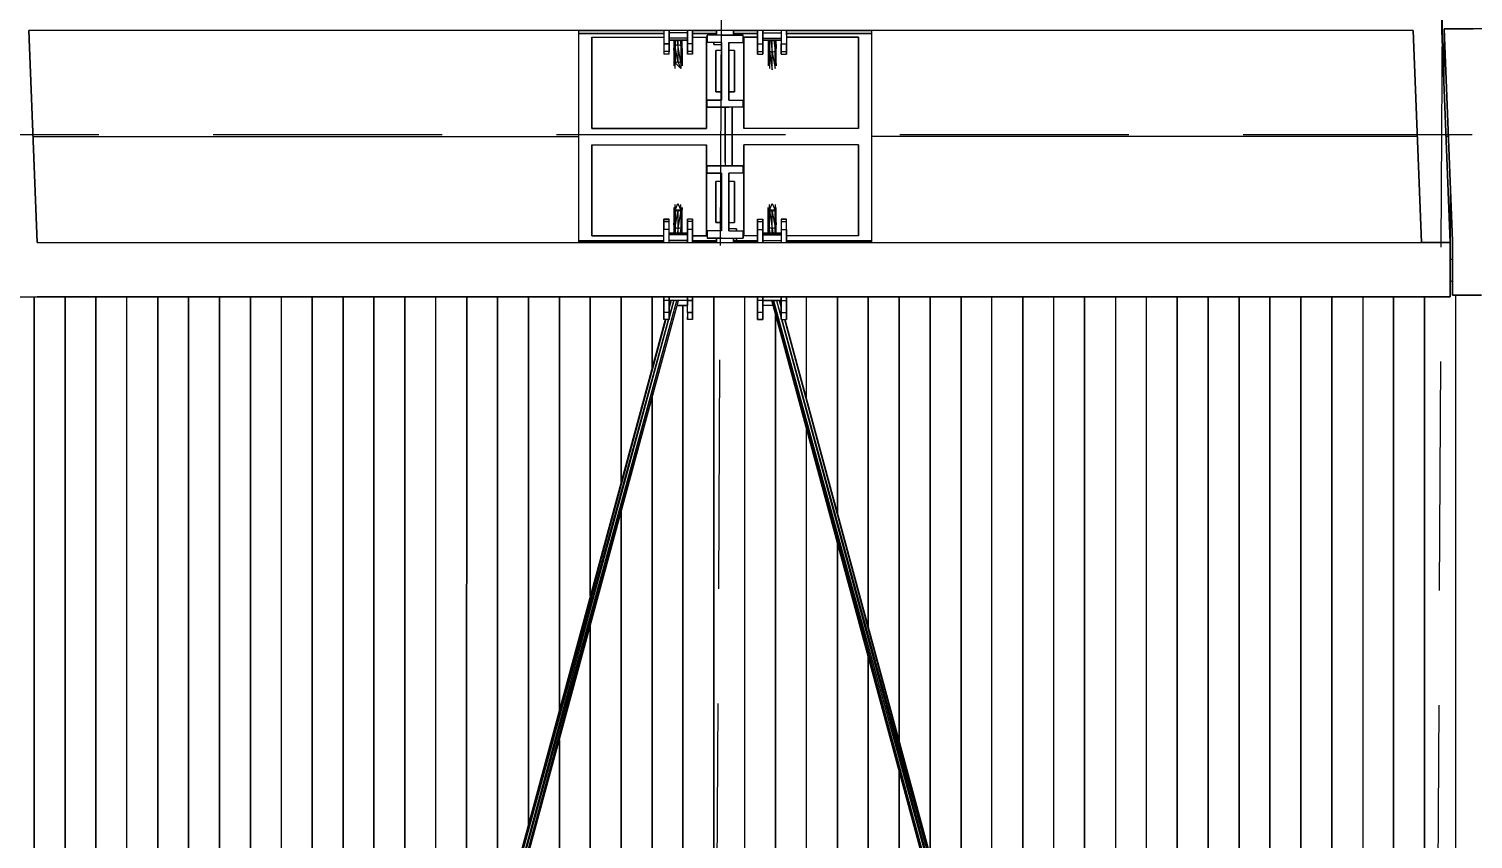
# Model space of a CAD drawing. Header units: millimetres. Extents: x -4997 to -4876, y -8737 to -8661.
# Drawn here: x -4954.076 to -4950.069, y -8702.976 to -8700.73 of the extents above; entities that cross this region are included whole.
import ezdxf

# ---------------------------------------------------------------- set-up
doc = ezdxf.new("R2010")
doc.units = ezdxf.units.MM
doc.header["$LTSCALE"] = 0.1
doc.linetypes.add('HIDDEN', pattern=[9.525, 6.35, -3.175])
for name, color, linetype in [('cobertura nova', 4, 'Continuous'), ('hachuras cobertura', 251, 'Continuous'), ('imagem', 7, 'Continuous'), ('layout cobertura', 251, 'Continuous')]:
    doc.layers.add(name, color=color, linetype=linetype)
picture_1 = doc.add_image_def('image1.jpg', size_in_pixel=(1920, 1080))

msp = doc.modelspace()

# ---------------------------------------------------------------- linework, layer by layer
at = {"layer": 'cobertura nova'}
for p, q in [((-4950.1558, -8700.5846), (-4950.1558, -8700.7346)), ((-4950.1558, -8700.5846), (-4950.1558, -8700.7346)), ((-4950.1558, -8700.7346), (-4950.1558, -8700.5846)), ((-4954.0528, -8701.3224), (-4954.0758, -8700.7346)), ((-4954.0758, -8700.7346), (-4954.0528, -8701.3224)), ((-4950.2358, -8700.7346), (-4954.0758, -8700.7346)), ((-4952.5514, -8700.7346), (-4952.3143, -8700.7346)), ((-4952.5514, -8700.7346), (-4952.5514, -8701.0285)), ((-4952.3143, -8700.7346), (-4952.3143, -8700.7714)), ((-4952.2998, -8700.7405), (-4952.2998, -8700.7346)), ((-4952.2998, -8700.7346), (-4952.2998, -8700.7714)), ((-4952.2998, -8700.7714), (-4952.2998, -8700.7346)), ((-4952.2487, -8700.7346), (-4952.2487, -8700.7714)), ((-4952.2487, -8700.7714), (-4952.2487, -8700.7346)), ((-4952.2343, -8700.7346), (-4952.2343, -8700.7462)), ((-4952.2343, -8700.7346), (-4952.2343, -8700.7714)), ((-4952.2343, -8700.7714), (-4952.2343, -8700.7346)), ((-4952.2343, -8700.7346), (-4952.1678, -8700.7346)), ((-4952.1678, -8700.7472), (-4952.1678, -8700.7346)), ((-4952.1678, -8700.7472), (-4952.1678, -8700.7346)), ((-4952.1678, -8700.7346), (-4952.1678, -8700.7472)), ((-4952.1208, -8700.7346), (-4952.0543, -8700.7346)), ((-4952.1208, -8700.7346), (-4952.1208, -8700.7472)), ((-4952.1208, -8700.7472), (-4952.1208, -8700.7346)), ((-4952.0543, -8700.7714), (-4952.0543, -8700.7346)), ((-4952.0543, -8700.7346), (-4952.0543, -8700.7714)), ((-4952.0398, -8700.7346), (-4952.0398, -8700.7714)), ((-4952.0398, -8700.7714), (-4952.0398, -8700.7346)), ((-4952.0398, -8700.7405), (-4952.0398, -8700.7346)), ((-4951.9887, -8700.7346), (-4951.9887, -8700.7714)), ((-4951.9743, -8700.7462), (-4951.9743, -8700.7346)), ((-4951.9743, -8700.7346), (-4951.9743, -8700.7714)), ((-4951.9743, -8700.7346), (-4951.9743, -8700.7462)), ((-4951.9743, -8700.7346), (-4951.7371, -8700.7346)), ((-4951.7371, -8701.0285), (-4951.7371, -8700.7346)), ((-4950.2358, -8700.7346), (-4950.2128, -8701.3225)), ((-4950.2128, -8701.3225), (-4950.2358, -8700.7346)), ((-4950.1328, -8701.3225), (-4950.1558, -8700.7346)), ((-4950.1558, -8700.7346), (-4950.1328, -8701.3225)), ((-4950.0692, -8700.7299), (-4950.1492, -8700.7299)), ((-4950.1492, -8700.7299), (-4950.1262, -8701.3178)), ((-4950.1262, -8701.3178), (-4950.1492, -8700.7299)), ((-4950.1492, -8700.7299), (-4950.0692, -8700.7299)), ((-4950.0692, -8700.7299), (-4950.1492, -8700.7299)), ((-4950.0692, -8700.7299), (-4950.1492, -8700.7299)), ((-4950.1492, -8700.7299), (-4950.0692, -8700.7299)), ((-4950.1492, -8700.7299), (-4950.1492, -8700.7299)), ((-4950.1492, -8700.9035), (-4950.1492, -8700.73)), ((-4946.2292, -8700.73), (-4950.0692, -8700.7299)), ((-4952.5514, -8700.7427), (-4952.3143, -8700.7427)), ((-4952.3143, -8700.7427), (-4952.5514, -8700.7427)), ((-4952.5142, -8701.0057), (-4952.5142, -8700.7532)), ((-4952.5142, -8700.7532), (-4952.3143, -8700.7533)), ((-4952.5142, -8701.0057), (-4952.5142, -8700.7532)), ((-4952.5142, -8700.7532), (-4952.5142, -8701.0057)), ((-4952.3143, -8700.7714), (-4952.3143, -8700.7928)), ((-4952.2998, -8700.7714), (-4952.3143, -8700.7714)), ((-4952.3143, -8700.7714), (-4952.2998, -8700.7714)), ((-4952.2487, -8700.7405), (-4952.2998, -8700.7405)), ((-4952.2998, -8700.756), (-4952.2998, -8700.7405)), ((-4952.2487, -8700.756), (-4952.2998, -8700.756)), ((-4952.2998, -8700.7609), (-4952.2998, -8700.756)), ((-4952.2487, -8700.7609), (-4952.2998, -8700.7609)), ((-4952.2998, -8700.7609), (-4952.2487, -8700.7609)), ((-4952.2998, -8700.7714), (-4952.2998, -8700.7928)), ((-4952.2998, -8700.7928), (-4952.2998, -8700.7714)), ((-4952.2863, -8700.7609), (-4952.2863, -8700.7839)), ((-4952.283, -8700.7765), (-4952.2863, -8700.7839)), ((-4952.283, -8700.7609), (-4952.283, -8700.7765)), ((-4952.275, -8700.7734), (-4952.283, -8700.7765)), ((-4952.283, -8700.7765), (-4952.283, -8700.8243)), ((-4952.275, -8700.8211), (-4952.283, -8700.7765)), ((-4952.275, -8700.7734), (-4952.2764, -8700.7609)), ((-4952.275, -8700.7609), (-4952.275, -8700.7734)), ((-4952.2671, -8700.7765), (-4952.275, -8700.7734)), ((-4952.2671, -8700.8243), (-4952.275, -8700.7734)), ((-4952.275, -8700.7734), (-4952.275, -8700.8211)), ((-4952.2687, -8700.7609), (-4952.2671, -8700.7765)), ((-4952.2671, -8700.7609), (-4952.2671, -8700.7765)), ((-4952.2671, -8700.7765), (-4952.2671, -8700.8243)), ((-4952.2671, -8700.7765), (-4952.2638, -8700.8321)), ((-4952.2638, -8700.7839), (-4952.2671, -8700.7765)), ((-4952.2638, -8700.7839), (-4952.2638, -8700.7609)), ((-4952.2487, -8700.7405), (-4952.2487, -8700.756)), ((-4952.2487, -8700.756), (-4952.2487, -8700.7609)), ((-4952.2487, -8700.7714), (-4952.2487, -8700.7928)), ((-4952.2343, -8700.7714), (-4952.2487, -8700.7714)), ((-4952.2487, -8700.7928), (-4952.2487, -8700.7714)), ((-4952.2343, -8700.7427), (-4952.1678, -8700.7427)), ((-4952.1678, -8700.7427), (-4952.2343, -8700.7427)), ((-4952.2343, -8700.7533), (-4952.1962, -8700.7533)), ((-4952.2343, -8700.7714), (-4952.2343, -8700.7928)), ((-4952.2343, -8700.7928), (-4952.2343, -8700.7714)), ((-4952.1962, -8700.7533), (-4952.1962, -8701.0057)), ((-4952.1962, -8700.7533), (-4952.1962, -8701.0057)), ((-4952.1962, -8701.0057), (-4952.1962, -8700.7533)), ((-4952.1962, -8700.7667), (-4952.1943, -8700.7667)), ((-4952.1943, -8700.7472), (-4952.1943, -8700.7672)), ((-4952.1543, -8700.7472), (-4952.1943, -8700.7472)), ((-4952.1943, -8700.7672), (-4952.1943, -8700.7472)), ((-4952.1543, -8700.7672), (-4952.1943, -8700.7672)), ((-4952.1755, -8700.7472), (-4952.1755, -8700.7427)), ((-4952.1755, -8700.7427), (-4952.1755, -8700.7472)), ((-4952.1755, -8700.7729), (-4952.1755, -8700.7672)), ((-4952.1755, -8700.7672), (-4952.1755, -8700.7729)), ((-4952.1755, -8700.7729), (-4952.1543, -8700.7729)), ((-4952.1755, -8700.7729), (-4952.1543, -8700.7729)), ((-4952.1343, -8700.7472), (-4952.1543, -8700.7472)), ((-4952.1543, -8700.7472), (-4952.1343, -8700.7472)), ((-4952.1543, -8700.9272), (-4952.1543, -8700.7672)), ((-4952.1543, -8700.7672), (-4952.1543, -8700.9272)), ((-4952.1208, -8700.7472), (-4952.1443, -8700.7472)), ((-4952.136, -8700.7472), (-4952.136, -8700.7472)), ((-4952.136, -8700.7472), (-4952.136, -8700.7472)), ((-4952.0943, -8700.7472), (-4952.1343, -8700.7472)), ((-4952.0943, -8700.7472), (-4952.1343, -8700.7472)), ((-4952.1343, -8700.7472), (-4952.0943, -8700.7472)), ((-4952.1343, -8700.7672), (-4952.0943, -8700.7672)), ((-4952.1343, -8700.7672), (-4952.1343, -8700.9272)), ((-4952.1343, -8700.9272), (-4952.1343, -8700.7672)), ((-4952.1208, -8700.7427), (-4952.0543, -8700.7427)), ((-4952.0543, -8700.7427), (-4952.1208, -8700.7427)), ((-4952.1208, -8700.7472), (-4952.0943, -8700.7472)), ((-4952.0943, -8700.7672), (-4952.0943, -8700.7472)), ((-4952.0943, -8700.7672), (-4952.0943, -8700.7472)), ((-4952.0943, -8700.7667), (-4952.0924, -8700.7667)), ((-4952.0924, -8700.7533), (-4952.0543, -8700.7533)), ((-4952.0543, -8700.7533), (-4952.0924, -8700.7533)), ((-4952.0924, -8701.0057), (-4952.0924, -8700.7533)), ((-4952.0924, -8701.0057), (-4952.0924, -8700.7533)), ((-4952.0924, -8700.7533), (-4952.0924, -8701.0057)), ((-4952.0543, -8700.7714), (-4952.0398, -8700.7714)), ((-4952.0543, -8700.7928), (-4952.0543, -8700.7714)), ((-4952.0543, -8700.7714), (-4952.0543, -8700.7928)), ((-4952.0398, -8700.7405), (-4951.9887, -8700.7405)), ((-4952.0398, -8700.756), (-4952.0398, -8700.7405)), ((-4952.0398, -8700.756), (-4951.9887, -8700.756)), ((-4952.0398, -8700.7609), (-4952.0398, -8700.7795)), ((-4951.9887, -8700.7609), (-4952.0398, -8700.7609)), ((-4952.0398, -8700.7609), (-4951.9887, -8700.7609)), ((-4952.0398, -8700.7714), (-4952.0398, -8700.7928)), ((-4952.0398, -8700.7928), (-4952.0398, -8700.7714)), ((-4952.0248, -8700.7609), (-4952.0248, -8700.7839)), ((-4952.0215, -8700.7609), (-4952.0215, -8700.7914)), ((-4952.017, -8700.7609), (-4952.0135, -8700.7945)), ((-4952.0135, -8700.7945), (-4952.0135, -8700.7609)), ((-4952.009, -8700.7609), (-4952.0056, -8700.7914)), ((-4952.0056, -8700.7914), (-4952.0056, -8700.7609)), ((-4952.0034, -8700.7609), (-4952.0023, -8700.7839)), ((-4952.0023, -8700.7839), (-4952.0023, -8700.7609)), ((-4951.9887, -8700.7714), (-4951.9743, -8700.7714)), ((-4951.9887, -8700.7928), (-4951.9887, -8700.7714)), ((-4951.9887, -8700.7714), (-4951.9887, -8700.7928)), ((-4951.9743, -8700.7427), (-4951.7371, -8700.7427)), ((-4951.7371, -8700.7427), (-4951.9743, -8700.7427)), ((-4951.9743, -8700.7462), (-4951.9743, -8700.7795)), ((-4951.9743, -8700.7533), (-4951.7744, -8700.7533)), ((-4951.7744, -8700.7533), (-4951.9743, -8700.7533)), ((-4951.9743, -8700.7714), (-4951.9743, -8700.7928)), ((-4951.9743, -8700.7928), (-4951.9743, -8700.7714)), ((-4951.7744, -8700.7533), (-4951.7744, -8701.0057)), ((-4951.7744, -8701.0057), (-4951.7744, -8700.7533)), ((-4951.7744, -8700.7533), (-4951.7744, -8701.0057)), ((-4952.3143, -8700.7928), (-4952.3143, -8700.7996)), ((-4952.2998, -8700.7928), (-4952.3143, -8700.7928)), ((-4952.2998, -8700.7996), (-4952.3143, -8700.7996)), ((-4952.2998, -8700.7996), (-4952.2998, -8700.7928)), ((-4952.2863, -8700.7839), (-4952.2862, -8700.8321)), ((-4952.283, -8700.8243), (-4952.2863, -8700.7839)), ((-4952.2638, -8700.7839), (-4952.2638, -8700.8321)), ((-4952.2487, -8700.7928), (-4952.2487, -8700.7996)), ((-4952.2343, -8700.7928), (-4952.2487, -8700.7928)), ((-4952.2487, -8700.7996), (-4952.2487, -8700.7928)), ((-4952.2343, -8700.7996), (-4952.2487, -8700.7996)), ((-4952.2343, -8700.7928), (-4952.2343, -8700.7996)), ((-4952.2343, -8700.7996), (-4952.2343, -8700.7928)), ((-4952.1543, -8700.7902), (-4952.1701, -8700.7902)), ((-4952.1701, -8700.9041), (-4952.1701, -8700.7902)), ((-4952.1701, -8700.7902), (-4952.1701, -8700.9041)), ((-4952.1701, -8700.9041), (-4952.1701, -8700.7902)), ((-4952.1701, -8700.7902), (-4952.1701, -8700.9041)), ((-4952.1184, -8700.7902), (-4952.1343, -8700.7902)), ((-4952.1184, -8700.7902), (-4952.1184, -8700.9042)), ((-4952.1184, -8700.9042), (-4952.1184, -8700.7902)), ((-4952.1184, -8700.7902), (-4952.1184, -8700.9042)), ((-4952.0543, -8700.7928), (-4952.0398, -8700.7928)), ((-4952.0543, -8700.7996), (-4952.0543, -8700.7928)), ((-4952.0543, -8700.7928), (-4952.0543, -8700.7996)), ((-4952.0543, -8700.7996), (-4952.0398, -8700.7996)), ((-4952.0398, -8700.7795), (-4952.0398, -8700.7996)), ((-4952.0398, -8700.7928), (-4952.0398, -8700.7996)), ((-4952.0398, -8700.7996), (-4952.0398, -8700.7928)), ((-4952.0248, -8700.7839), (-4952.0215, -8700.7914)), ((-4952.0248, -8700.7839), (-4952.0215, -8700.8399)), ((-4952.0248, -8700.7839), (-4952.0248, -8700.8321)), ((-4952.0215, -8700.7914), (-4952.0135, -8700.7945)), ((-4952.0215, -8700.7914), (-4952.0135, -8700.8431)), ((-4952.0215, -8700.7914), (-4952.0215, -8700.8399)), ((-4952.0135, -8700.7945), (-4952.0056, -8700.7914)), ((-4952.0135, -8700.7945), (-4952.0056, -8700.8399)), ((-4952.0135, -8700.8431), (-4952.0135, -8700.7945)), ((-4952.0056, -8700.7914), (-4952.0023, -8700.7839)), ((-4952.0056, -8700.7914), (-4952.0023, -8700.8321)), ((-4952.0056, -8700.8399), (-4952.0056, -8700.7914)), ((-4952.0023, -8700.8321), (-4952.0023, -8700.7839)), ((-4951.9887, -8700.7928), (-4951.9743, -8700.7928)), ((-4951.9887, -8700.7996), (-4951.9887, -8700.7928)), ((-4951.9887, -8700.7928), (-4951.9887, -8700.7996)), ((-4951.9887, -8700.7996), (-4951.9743, -8700.7996)), ((-4951.9743, -8700.7795), (-4951.9743, -8700.7996)), ((-4951.9743, -8700.7928), (-4951.9743, -8700.7996)), ((-4951.9743, -8700.7996), (-4951.9743, -8700.7928)), ((-4952.283, -8700.8243), (-4952.2862, -8700.8321)), ((-4952.275, -8700.8211), (-4952.283, -8700.8243)), ((-4952.283, -8700.8243), (-4952.2671, -8700.8399)), ((-4952.283, -8700.8399), (-4952.283, -8700.8243)), ((-4952.2671, -8700.8243), (-4952.275, -8700.8211)), ((-4952.275, -8700.8211), (-4952.2671, -8700.8399)), ((-4952.2638, -8700.8321), (-4952.2671, -8700.8243)), ((-4952.2671, -8700.8243), (-4952.2671, -8700.8399)), ((-4952.1943, -8700.9277), (-4952.1962, -8700.9277)), ((-4952.1962, -8700.9277), (-4952.1943, -8700.9277)), ((-4952.1543, -8700.9272), (-4952.1943, -8700.9272)), ((-4952.1943, -8700.9472), (-4952.1943, -8700.9272)), ((-4952.1943, -8700.9272), (-4952.1543, -8700.9272)), ((-4952.1701, -8700.9041), (-4952.1543, -8700.9041)), ((-4952.1701, -8700.9041), (-4952.1701, -8700.9041)), ((-4952.1543, -8700.9041), (-4952.1701, -8700.9041)), ((-4952.1701, -8700.9041), (-4952.1543, -8700.9041)), ((-4952.1343, -8700.9042), (-4952.1184, -8700.9042)), ((-4952.1184, -8700.9042), (-4952.1343, -8700.9042)), ((-4952.1184, -8700.9042), (-4952.1343, -8700.9042)), ((-4952.1343, -8700.9272), (-4952.0943, -8700.9272)), ((-4952.0943, -8700.9472), (-4952.0943, -8700.9272)), ((-4952.0943, -8700.9272), (-4952.0943, -8700.9472)), ((-4952.0924, -8700.9277), (-4952.0943, -8700.9277)), ((-4952.0943, -8700.9277), (-4952.0924, -8700.9277)), ((-4952.1943, -8700.9472), (-4952.1543, -8700.9472)), ((-4952.1543, -8700.9472), (-4952.1943, -8700.9472)), ((-4952.1543, -8700.9472), (-4952.1943, -8700.9472)), ((-4952.1943, -8700.9472), (-4952.1543, -8700.9472)), ((-4952.1343, -8700.9472), (-4952.1543, -8700.9472)), ((-4952.1443, -8700.9472), (-4952.1543, -8700.9472)), ((-4952.1543, -8700.9472), (-4952.1343, -8700.9472)), ((-4952.1443, -8700.9472), (-4952.1443, -8700.9572)), ((-4952.1443, -8700.9472), (-4952.1443, -8700.9572)), ((-4952.1443, -8700.9572), (-4952.1443, -8700.9472)), ((-4952.1443, -8700.9472), (-4952.1443, -8701.0999)), ((-4952.1443, -8700.9572), (-4952.1443, -8700.9472)), ((-4952.1443, -8700.9472), (-4952.1443, -8701.0999)), ((-4952.1443, -8700.9572), (-4952.1443, -8700.9472)), ((-4952.1443, -8700.9472), (-4952.1443, -8701.0999)), ((-4952.1443, -8700.9572), (-4952.1443, -8700.9472)), ((-4952.1443, -8700.9472), (-4952.1443, -8701.0999)), ((-4952.1443, -8700.9572), (-4952.1443, -8700.9472)), ((-4952.1443, -8700.9472), (-4952.1443, -8701.0999)), ((-4952.1443, -8700.9572), (-4952.1443, -8700.9472)), ((-4952.1443, -8700.9472), (-4952.1443, -8701.0999)), ((-4952.1443, -8700.9572), (-4952.1443, -8700.9472)), ((-4952.1443, -8700.9472), (-4952.1443, -8701.0999)), ((-4952.1443, -8700.9572), (-4952.1443, -8700.9472)), ((-4952.1443, -8700.9472), (-4952.1443, -8701.0999)), ((-4952.1443, -8700.9572), (-4952.1443, -8700.9472)), ((-4952.1443, -8700.9472), (-4952.1443, -8701.0999)), ((-4952.1443, -8700.9572), (-4952.1443, -8700.9472)), ((-4952.1443, -8700.9472), (-4952.1443, -8700.9572)), ((-4952.1443, -8700.9572), (-4952.1443, -8700.9472)), ((-4952.1443, -8700.9472), (-4952.1443, -8700.9572)), ((-4952.1443, -8701.0999), (-4952.1443, -8700.9572)), ((-4952.0943, -8700.9472), (-4952.1343, -8700.9472)), ((-4952.1243, -8700.9472), (-4952.1243, -8700.9572)), ((-4952.1243, -8700.9572), (-4952.1243, -8700.9472)), ((-4952.1243, -8700.9572), (-4952.1243, -8701.0999)), ((-4952.1243, -8701.0999), (-4952.1243, -8700.9572)), ((-4952.1962, -8701.0057), (-4952.5142, -8701.0057)), ((-4952.5142, -8701.0057), (-4952.1962, -8701.0057)), ((-4951.7744, -8701.0057), (-4952.0924, -8701.0057)), ((-4951.7744, -8701.0057), (-4952.0924, -8701.0057)), ((-4954.0643, -8701.0285), (-4952.5514, -8701.0285)), ((-4952.5514, -8701.0285), (-4952.5514, -8701.3224)), ((-4952.5142, -8701.3038), (-4952.5142, -8701.0513)), ((-4952.5142, -8701.0513), (-4952.5142, -8701.3038)), ((-4952.5142, -8701.3038), (-4952.5142, -8701.0513)), ((-4952.5142, -8701.0513), (-4952.1962, -8701.0513)), ((-4952.1962, -8701.0513), (-4952.1962, -8701.3038)), ((-4952.1962, -8701.0513), (-4952.1962, -8701.3038)), ((-4952.1962, -8701.3038), (-4952.1962, -8701.0513)), ((-4952.1962, -8701.3038), (-4952.1962, -8701.0513)), ((-4951.7744, -8701.0513), (-4952.0924, -8701.0513)), ((-4952.0924, -8701.3038), (-4952.0924, -8701.0513)), ((-4952.0924, -8701.3038), (-4952.0924, -8701.0513)), ((-4952.0924, -8701.0513), (-4952.0924, -8701.3038)), ((-4951.7744, -8701.0513), (-4951.7744, -8701.3038)), ((-4951.7744, -8701.0513), (-4951.7744, -8701.3038)), ((-4951.7744, -8701.3038), (-4951.7744, -8701.0513)), ((-4951.7744, -8701.3038), (-4951.7744, -8701.0513)), ((-4950.2243, -8701.0285), (-4951.7371, -8701.0285)), ((-4951.7371, -8701.3224), (-4951.7371, -8701.0285)), ((-4950.1377, -8701.0239), (-4950.1445, -8701.0239)), ((-4950.1375, -8701.0285), (-4950.1443, -8701.0285)), ((-4952.1943, -8701.1294), (-4952.1962, -8701.1294)), ((-4952.1543, -8701.1099), (-4952.1943, -8701.1099)), ((-4952.1943, -8701.1299), (-4952.1943, -8701.1099)), ((-4952.1943, -8701.1099), (-4952.1543, -8701.1099)), ((-4952.1943, -8701.1299), (-4952.1543, -8701.1299)), ((-4952.1543, -8701.1299), (-4952.1943, -8701.1299)), ((-4952.1443, -8701.1099), (-4952.1543, -8701.1099)), ((-4952.1543, -8701.1099), (-4952.1343, -8701.1099)), ((-4952.1343, -8701.1099), (-4952.1543, -8701.1099)), ((-4952.1543, -8701.2899), (-4952.1543, -8701.1299)), ((-4952.1543, -8701.1299), (-4952.1543, -8701.2899)), ((-4952.1443, -8701.0999), (-4952.1443, -8701.1099)), ((-4952.1343, -8701.1099), (-4952.0943, -8701.1099)), ((-4952.0943, -8701.1099), (-4952.1343, -8701.1099)), ((-4952.0943, -8701.1299), (-4952.1343, -8701.1299)), ((-4952.1343, -8701.1299), (-4952.1343, -8701.2899)), ((-4952.1343, -8701.2899), (-4952.1343, -8701.1299)), ((-4952.1243, -8701.0999), (-4952.1243, -8701.1099)), ((-4952.1243, -8701.0999), (-4952.1243, -8701.1099)), ((-4952.1243, -8701.1099), (-4952.1243, -8701.0999)), ((-4952.1243, -8701.0999), (-4952.1243, -8701.1099)), ((-4952.1243, -8701.1099), (-4952.1243, -8701.0999)), ((-4952.1243, -8701.0999), (-4952.1243, -8701.1099)), ((-4952.1243, -8701.1099), (-4952.1243, -8701.0999)), ((-4952.1243, -8701.0999), (-4952.1243, -8701.1099)), ((-4952.1243, -8701.1099), (-4952.1243, -8701.0999)), ((-4952.1243, -8701.0999), (-4952.1243, -8701.1099)), ((-4952.1243, -8701.1099), (-4952.1243, -8701.0999)), ((-4952.1243, -8701.0999), (-4952.1243, -8701.1099)), ((-4952.1243, -8701.1099), (-4952.1243, -8701.0999)), ((-4952.1243, -8701.0999), (-4952.1243, -8701.1099)), ((-4952.1243, -8701.1099), (-4952.1243, -8701.0999)), ((-4952.1243, -8701.0999), (-4952.1243, -8701.1099)), ((-4952.1243, -8701.1099), (-4952.1243, -8701.0999)), ((-4952.1243, -8701.0999), (-4952.1243, -8701.1099)), ((-4952.1243, -8701.1099), (-4952.1243, -8701.0999)), ((-4952.1243, -8701.0999), (-4952.1243, -8701.1099)), ((-4952.1243, -8701.1099), (-4952.1243, -8701.0999)), ((-4952.1243, -8701.0999), (-4952.1243, -8701.1099)), ((-4952.1243, -8701.1099), (-4952.1243, -8701.0999)), ((-4952.1243, -8701.0999), (-4952.1243, -8701.1099)), ((-4952.1243, -8701.1099), (-4952.1243, -8701.0999)), ((-4952.0943, -8701.1299), (-4952.0943, -8701.1099)), ((-4952.0943, -8701.1099), (-4952.0943, -8701.1299)), ((-4952.0924, -8701.1294), (-4952.0943, -8701.1294)), ((-4952.1543, -8701.1529), (-4952.1701, -8701.1529)), ((-4952.1701, -8701.2668), (-4952.1701, -8701.1529)), ((-4952.1701, -8701.2668), (-4952.1701, -8701.1529)), ((-4952.1701, -8701.1529), (-4952.1701, -8701.2668)), ((-4952.1184, -8701.1529), (-4952.1343, -8701.1529)), ((-4952.1184, -8701.1529), (-4952.1184, -8701.2668)), ((-4952.1184, -8701.1529), (-4952.1184, -8701.2668)), ((-4952.1184, -8701.2668), (-4952.1184, -8701.1529)), ((-4950.1328, -8701.149), (-4950.1328, -8701.3739)), ((-4952.283, -8701.2327), (-4952.275, -8701.2139)), ((-4952.283, -8701.2327), (-4952.283, -8701.2172)), ((-4952.275, -8701.2139), (-4952.2671, -8701.2327)), ((-4952.2671, -8701.2327), (-4952.2671, -8701.2172)), ((-4952.0215, -8701.2327), (-4952.0135, -8701.2139)), ((-4952.0215, -8701.2327), (-4952.0215, -8701.2172)), ((-4952.0135, -8701.2139), (-4952.0056, -8701.2327)), ((-4952.0056, -8701.2172), (-4952.0056, -8701.2327)), ((-4952.2998, -8701.2574), (-4952.3143, -8701.2574)), ((-4952.3143, -8701.2775), (-4952.3143, -8701.2574)), ((-4952.3143, -8701.2574), (-4952.3143, -8701.2642)), ((-4952.3143, -8701.2642), (-4952.3143, -8701.2574)), ((-4952.3143, -8701.2574), (-4952.2998, -8701.2574)), ((-4952.2998, -8701.2642), (-4952.2998, -8701.2574)), ((-4952.2998, -8701.2574), (-4952.2998, -8701.2574)), ((-4952.2863, -8701.2249), (-4952.2863, -8701.2731)), ((-4952.2863, -8701.2249), (-4952.283, -8701.2327)), ((-4952.2863, -8701.2731), (-4952.283, -8701.2327)), ((-4952.283, -8701.2327), (-4952.283, -8701.2805)), ((-4952.283, -8701.2327), (-4952.275, -8701.2359)), ((-4952.2671, -8701.2327), (-4952.283, -8701.2327)), ((-4952.283, -8701.2805), (-4952.275, -8701.2359)), ((-4952.275, -8701.2359), (-4952.2671, -8701.2327)), ((-4952.2671, -8701.2327), (-4952.275, -8701.2836)), ((-4952.275, -8701.2359), (-4952.275, -8701.2836)), ((-4952.2671, -8701.2327), (-4952.2638, -8701.2249)), ((-4952.2638, -8701.2249), (-4952.2671, -8701.2805)), ((-4952.2671, -8701.2327), (-4952.2671, -8701.2805)), ((-4952.2638, -8701.2731), (-4952.2638, -8701.2249)), ((-4952.2343, -8701.2574), (-4952.2487, -8701.2574)), ((-4952.2487, -8701.2642), (-4952.2487, -8701.2574)), ((-4952.2487, -8701.2775), (-4952.2487, -8701.2574)), ((-4952.2487, -8701.2574), (-4952.2487, -8701.2642)), ((-4952.2343, -8701.2775), (-4952.2343, -8701.2574)), ((-4952.2343, -8701.2574), (-4952.2343, -8701.2642)), ((-4952.2343, -8701.2642), (-4952.2343, -8701.2574)), ((-4952.0543, -8701.2574), (-4952.0398, -8701.2574)), ((-4952.0543, -8701.2642), (-4952.0543, -8701.2574)), ((-4952.0543, -8701.2775), (-4952.0543, -8701.2574)), ((-4952.0543, -8701.2574), (-4952.0543, -8701.2642)), ((-4952.0398, -8701.2642), (-4952.0398, -8701.2574)), ((-4952.0398, -8701.2574), (-4952.0398, -8701.2642)), ((-4952.0248, -8701.2249), (-4952.0215, -8701.2327)), ((-4952.0215, -8701.2805), (-4952.0248, -8701.2249)), ((-4952.0248, -8701.2731), (-4952.0248, -8701.2249)), ((-4952.0215, -8701.2805), (-4952.0215, -8701.2327)), ((-4952.0215, -8701.2327), (-4952.0135, -8701.2836)), ((-4952.0215, -8701.2327), (-4952.0135, -8701.2359)), ((-4952.0056, -8701.2327), (-4952.0215, -8701.2327)), ((-4952.0135, -8701.2359), (-4952.0056, -8701.2327)), ((-4952.0135, -8701.2836), (-4952.0135, -8701.2359)), ((-4952.0135, -8701.2359), (-4952.0056, -8701.2805)), ((-4952.0056, -8701.2327), (-4952.0023, -8701.2249)), ((-4952.0056, -8701.2805), (-4952.0056, -8701.2327)), ((-4952.0056, -8701.2327), (-4952.0023, -8701.2731)), ((-4952.0023, -8701.2731), (-4952.0023, -8701.2249)), ((-4951.9743, -8701.2574), (-4951.9887, -8701.2574)), ((-4951.9887, -8701.2574), (-4951.9887, -8701.2574)), ((-4951.9887, -8701.2574), (-4951.9887, -8701.2642)), ((-4951.9887, -8701.2574), (-4951.9743, -8701.2574)), ((-4951.9743, -8701.2642), (-4951.9743, -8701.2574)), ((-4952.3143, -8701.2857), (-4952.3143, -8701.2642)), ((-4952.3143, -8701.2642), (-4952.2998, -8701.2642)), ((-4952.3143, -8701.2642), (-4952.3143, -8701.2857)), ((-4952.2998, -8701.2642), (-4952.3143, -8701.2642)), ((-4952.3143, -8701.3108), (-4952.3143, -8701.2775)), ((-4952.2998, -8701.2857), (-4952.3143, -8701.2857)), ((-4952.3143, -8701.3224), (-4952.3143, -8701.2857)), ((-4952.2998, -8701.2857), (-4952.2998, -8701.2642)), ((-4952.2998, -8701.3224), (-4952.2998, -8701.2857)), ((-4952.2998, -8701.2962), (-4952.2487, -8701.2962)), ((-4952.2487, -8701.2962), (-4952.2998, -8701.2962)), ((-4952.2863, -8701.2731), (-4952.2863, -8701.2962)), ((-4952.2863, -8701.2731), (-4952.283, -8701.2805)), ((-4952.2837, -8701.2962), (-4952.283, -8701.2805)), ((-4952.283, -8701.2805), (-4952.283, -8701.2962)), ((-4952.283, -8701.2805), (-4952.275, -8701.2836)), ((-4952.275, -8701.2836), (-4952.2764, -8701.2962)), ((-4952.275, -8701.2836), (-4952.2671, -8701.2805)), ((-4952.275, -8701.2836), (-4952.275, -8701.2962)), ((-4952.2671, -8701.2805), (-4952.2687, -8701.2962)), ((-4952.2671, -8701.2805), (-4952.2638, -8701.2731)), ((-4952.2671, -8701.2805), (-4952.2671, -8701.2962)), ((-4952.2647, -8701.2962), (-4952.2638, -8701.2731)), ((-4952.2638, -8701.2962), (-4952.2638, -8701.2731)), ((-4952.2343, -8701.2642), (-4952.2487, -8701.2642)), ((-4952.2487, -8701.2857), (-4952.2487, -8701.2642)), ((-4952.2487, -8701.2642), (-4952.2487, -8701.2857)), ((-4952.2487, -8701.2962), (-4952.2487, -8701.2775)), ((-4952.2343, -8701.2857), (-4952.2487, -8701.2857)), ((-4952.2487, -8701.3224), (-4952.2487, -8701.2857)), ((-4952.2487, -8701.2857), (-4952.2487, -8701.3224)), ((-4952.2487, -8701.2962), (-4952.2487, -8701.3011)), ((-4952.2343, -8701.2642), (-4952.2343, -8701.2857)), ((-4952.2343, -8701.2857), (-4952.2343, -8701.2642)), ((-4952.2343, -8701.2857), (-4952.2343, -8701.3224)), ((-4952.2343, -8701.3224), (-4952.2343, -8701.2857)), ((-4952.1943, -8701.2904), (-4952.1962, -8701.2904)), ((-4952.1943, -8701.2904), (-4952.1962, -8701.2904)), ((-4952.1543, -8701.2899), (-4952.1943, -8701.2899)), ((-4952.1943, -8701.2899), (-4952.1943, -8701.3099)), ((-4952.1943, -8701.2899), (-4952.1943, -8701.3099)), ((-4952.1543, -8701.2899), (-4952.1943, -8701.2899)), ((-4952.1543, -8701.2668), (-4952.1701, -8701.2668)), ((-4952.1701, -8701.2668), (-4952.1543, -8701.2668)), ((-4952.1543, -8701.2668), (-4952.1701, -8701.2668)), ((-4952.1343, -8701.2668), (-4952.1184, -8701.2668)), ((-4952.113, -8701.2841), (-4952.1343, -8701.2841)), ((-4952.113, -8701.2841), (-4952.1343, -8701.2841)), ((-4952.1343, -8701.2899), (-4952.0943, -8701.2899)), ((-4952.113, -8701.2841), (-4952.113, -8701.2899)), ((-4952.113, -8701.2899), (-4952.113, -8701.2841)), ((-4952.0943, -8701.3099), (-4952.0943, -8701.2899)), ((-4952.0943, -8701.2899), (-4952.0943, -8701.3099)), ((-4952.0924, -8701.2904), (-4952.0943, -8701.2904)), ((-4952.0924, -8701.2904), (-4952.0943, -8701.2904)), ((-4952.0543, -8701.2642), (-4952.0398, -8701.2642)), ((-4952.0543, -8701.2857), (-4952.0543, -8701.2642)), ((-4952.0543, -8701.2642), (-4952.0543, -8701.2857)), ((-4952.0543, -8701.3108), (-4952.0543, -8701.2775)), ((-4952.0543, -8701.2857), (-4952.0398, -8701.2857)), ((-4952.0543, -8701.3224), (-4952.0543, -8701.2857)), ((-4952.0543, -8701.2857), (-4952.0543, -8701.3224)), ((-4952.0399, -8701.3224), (-4952.0398, -8701.2857)), ((-4952.0398, -8701.2857), (-4952.0398, -8701.2642)), ((-4952.0398, -8701.2642), (-4952.0398, -8701.2857)), ((-4952.0398, -8701.2775), (-4952.0398, -8701.2642)), ((-4952.0398, -8701.2775), (-4952.0398, -8701.2775)), ((-4952.0398, -8701.2962), (-4952.0398, -8701.2775)), ((-4952.0398, -8701.2857), (-4952.0398, -8701.3224)), ((-4952.0398, -8701.2962), (-4951.9887, -8701.2962)), ((-4952.0398, -8701.3011), (-4952.0398, -8701.2962)), ((-4951.9887, -8701.2962), (-4952.0398, -8701.2962)), ((-4952.0248, -8701.2962), (-4952.0248, -8701.2731)), ((-4952.0248, -8701.2731), (-4952.0239, -8701.2962)), ((-4952.0248, -8701.2731), (-4952.0215, -8701.2805)), ((-4952.0215, -8701.2805), (-4952.0135, -8701.2836)), ((-4952.0199, -8701.2962), (-4952.0215, -8701.2805)), ((-4952.0215, -8701.2962), (-4952.0215, -8701.2805)), ((-4952.0135, -8701.2836), (-4952.0056, -8701.2805)), ((-4952.0135, -8701.2962), (-4952.0135, -8701.2836)), ((-4952.0135, -8701.2836), (-4952.0121, -8701.2962)), ((-4952.0056, -8701.2805), (-4952.0023, -8701.2731)), ((-4952.0056, -8701.2962), (-4952.0056, -8701.2805)), ((-4952.0056, -8701.2805), (-4952.0048, -8701.2962)), ((-4952.0023, -8701.2962), (-4952.0023, -8701.2731)), ((-4951.9887, -8701.2642), (-4951.9743, -8701.2642)), ((-4951.9887, -8701.2642), (-4951.9887, -8701.2857)), ((-4951.9887, -8701.2857), (-4951.9743, -8701.2857)), ((-4951.9887, -8701.2857), (-4951.9887, -8701.3224)), ((-4951.9743, -8701.2857), (-4951.9743, -8701.2642)), ((-4951.9743, -8701.3224), (-4951.9743, -8701.2857)), ((-4951.9743, -8701.2857), (-4951.9743, -8701.3224)), ((-4954.0528, -8701.3224), (-4950.2128, -8701.3225)), ((-4952.5514, -8701.3173), (-4952.3143, -8701.3173)), ((-4952.3143, -8701.3173), (-4952.5514, -8701.3173)), ((-4952.3143, -8701.3224), (-4952.5514, -8701.3224)), ((-4952.3143, -8701.3038), (-4952.5142, -8701.3038)), ((-4952.5142, -8701.3038), (-4952.3143, -8701.3038)), ((-4952.3143, -8701.3224), (-4952.3143, -8701.3108)), ((-4952.2487, -8701.3011), (-4952.2998, -8701.3011)), ((-4952.2487, -8701.3165), (-4952.2998, -8701.3165)), ((-4952.2998, -8701.3165), (-4952.2487, -8701.3165)), ((-4952.2487, -8701.3011), (-4952.2487, -8701.3165)), ((-4952.1962, -8701.3038), (-4952.2343, -8701.3038)), ((-4952.2343, -8701.3038), (-4952.1962, -8701.3038)), ((-4952.2343, -8701.3173), (-4952.1678, -8701.3173)), ((-4952.1678, -8701.3173), (-4952.2343, -8701.3173)), ((-4952.1678, -8701.3224), (-4952.2343, -8701.3224)), ((-4952.1678, -8701.3099), (-4952.1943, -8701.3099)), ((-4952.1943, -8701.3099), (-4952.1543, -8701.3099)), ((-4952.1543, -8701.3099), (-4952.1943, -8701.3099)), ((-4952.1678, -8701.3224), (-4952.1678, -8701.3099)), ((-4952.1678, -8701.3099), (-4952.1678, -8701.3224)), ((-4952.1543, -8701.3099), (-4952.1343, -8701.3099)), ((-4952.1343, -8701.3099), (-4952.0943, -8701.3099)), ((-4952.1208, -8701.3099), (-4952.1208, -8701.3224)), ((-4952.1208, -8701.3099), (-4952.1208, -8701.3224)), ((-4952.1208, -8701.3224), (-4952.1208, -8701.3099)), ((-4952.1208, -8701.3173), (-4952.0543, -8701.3173)), ((-4952.0543, -8701.3173), (-4952.1208, -8701.3173)), ((-4952.0543, -8701.3224), (-4952.1208, -8701.3224)), ((-4952.113, -8701.3099), (-4952.113, -8701.3173)), ((-4952.113, -8701.3173), (-4952.113, -8701.3099)), ((-4952.0543, -8701.3038), (-4952.0924, -8701.3038)), ((-4952.0398, -8701.3011), (-4951.9887, -8701.3011)), ((-4952.0398, -8701.3165), (-4952.0398, -8701.3011)), ((-4951.9887, -8701.3011), (-4952.0398, -8701.3011)), ((-4952.0398, -8701.3011), (-4952.0398, -8701.3011)), ((-4952.0398, -8701.3165), (-4951.9887, -8701.3165)), ((-4951.7744, -8701.3038), (-4951.9743, -8701.3038)), ((-4951.9743, -8701.3173), (-4951.7371, -8701.3173)), ((-4951.7371, -8701.3173), (-4951.9743, -8701.3173)), ((-4951.7371, -8701.3224), (-4951.9743, -8701.3224)), ((-4950.2128, -8701.3225), (-4950.1328, -8701.3225)), ((-4950.1328, -8701.3225), (-4950.2128, -8701.3225)), ((-4950.1328, -8701.3225), (-4950.2128, -8701.3225)), ((-4950.1328, -8701.3225), (-4950.1328, -8701.4725)), ((-4950.1328, -8701.3225), (-4950.1328, -8701.3225)), ((-4950.1328, -8701.3225), (-4950.1328, -8701.4725)), ((-4950.1328, -8701.4725), (-4950.1328, -8701.3225)), ((-4950.1262, -8701.4678), (-4950.1262, -8701.3178)), ((-4950.1262, -8701.4678), (-4950.1262, -8701.3178)), ((-4950.1262, -8701.3178), (-4950.1262, -8701.4678)), ((-4950.1262, -8701.3693), (-4950.1328, -8701.3693)), ((-4950.1328, -8701.3739), (-4950.1328, -8701.3739)), ((-4950.1262, -8701.4678), (-4950.1262, -8701.3693)), ((-4950.1262, -8701.4271), (-4950.1262, -8701.3693)), ((-4950.1262, -8701.3693), (-4950.1262, -8701.4678)), ((-4950.1328, -8701.4309), (-4950.1262, -8701.4271)), ((-4950.1262, -8701.4272), (-4950.1328, -8701.4309)), ((-4954.1328, -8701.4724), (-4954.0528, -8701.4724)), ((-4954.0528, -8701.4724), (-4950.2128, -8701.4725)), ((-4950.2128, -8701.4725), (-4954.0528, -8701.4724)), ((-4954.0528, -8701.4724), (-4950.2128, -8701.4725)), ((-4950.2128, -8701.4725), (-4954.0528, -8701.4724)), ((-4953.8041, -8701.4724), (-4953.547, -8701.4724)), ((-4953.4612, -8701.4724), (-4953.2041, -8701.4724)), ((-4953.1184, -8701.4724), (-4952.8612, -8701.4724)), ((-4952.9216, -8703.8285), (-4952.2785, -8701.4827)), ((-4952.9134, -8703.8285), (-4952.2739, -8701.4827)), ((-4952.9134, -8703.8285), (-4952.2783, -8701.4827)), ((-4952.9096, -8703.8285), (-4952.2738, -8701.4827)), ((-4952.7755, -8701.4724), (-4952.5184, -8701.4725)), ((-4952.4327, -8701.4725), (-4952.3143, -8701.4725)), ((-4952.347, -8701.6696), (-4952.347, -8701.4724)), ((-4952.3143, -8701.4825), (-4952.3143, -8701.4724)), ((-4952.3143, -8701.4724), (-4952.3143, -8701.4825)), ((-4952.3143, -8701.5077), (-4952.3143, -8701.4724)), ((-4952.2998, -8701.4825), (-4952.3143, -8701.4825)), ((-4952.3143, -8701.5158), (-4952.3143, -8701.4825)), ((-4952.3143, -8701.4825), (-4952.3143, -8701.5158)), ((-4952.2998, -8701.4825), (-4952.2998, -8701.4724)), ((-4952.2998, -8701.4724), (-4952.2998, -8701.4825)), ((-4952.2998, -8701.5158), (-4952.2998, -8701.4825)), ((-4952.2998, -8701.4825), (-4952.2998, -8701.5158)), ((-4952.2487, -8701.4827), (-4952.2998, -8701.4827)), ((-4952.2998, -8701.4958), (-4952.2998, -8701.4827)), ((-4952.2963, -8701.4827), (-4952.2998, -8701.4958)), ((-4952.2868, -8701.4827), (-4952.2998, -8701.5309)), ((-4952.2998, -8701.5298), (-4952.2869, -8701.4827)), ((-4952.2943, -8701.4827), (-4952.2998, -8701.5031)), ((-4952.2942, -8701.4827), (-4952.2998, -8701.5034)), ((-4952.2487, -8701.4972), (-4952.2777, -8701.4972)), ((-4952.2777, -8701.4972), (-4952.2487, -8701.4972)), ((-4952.2487, -8701.4724), (-4952.2487, -8701.4825)), ((-4952.2487, -8701.4825), (-4952.2487, -8701.4724)), ((-4952.2487, -8701.5158), (-4952.2487, -8701.4825)), ((-4952.2487, -8701.4825), (-4952.2343, -8701.4825)), ((-4952.2343, -8701.4825), (-4952.2487, -8701.4825)), ((-4952.2487, -8701.4827), (-4952.2487, -8701.4972)), ((-4952.2343, -8701.4825), (-4952.2343, -8701.4724)), ((-4952.2343, -8701.4724), (-4952.2343, -8701.4825)), ((-4952.2343, -8701.4725), (-4952.1755, -8701.4725)), ((-4952.2343, -8701.4825), (-4952.2343, -8701.4825)), ((-4952.2343, -8701.4825), (-4952.2343, -8701.5158)), ((-4952.2343, -8701.5158), (-4952.2343, -8701.4825)), ((-4952.2343, -8701.4825), (-4952.2343, -8701.4825)), ((-4952.0898, -8701.4725), (-4952.0543, -8701.4725)), ((-4952.0543, -8701.4825), (-4952.0543, -8701.4724)), ((-4952.0543, -8701.4724), (-4952.0543, -8701.4825)), ((-4952.0543, -8701.5077), (-4952.0543, -8701.4724)), ((-4952.0398, -8701.4825), (-4952.0543, -8701.4825)), ((-4952.0543, -8701.5158), (-4952.0543, -8701.4825)), ((-4952.0543, -8701.4825), (-4952.0543, -8701.5158)), ((-4952.0399, -8701.4825), (-4952.0399, -8701.4724)), ((-4952.0399, -8701.5158), (-4952.0399, -8701.4825)), ((-4952.0398, -8701.4724), (-4952.0398, -8701.4825)), ((-4952.0398, -8701.4825), (-4952.0398, -8701.5158)), ((-4952.0398, -8701.4972), (-4952.0398, -8701.4827)), ((-4952.0398, -8701.4827), (-4951.9887, -8701.4827)), ((-4951.9887, -8701.4827), (-4952.0398, -8701.4827)), ((-4952.0108, -8701.4972), (-4952.0398, -8701.4972)), ((-4952.0398, -8701.5077), (-4952.0398, -8701.4972)), ((-4951.379, -8703.8285), (-4952.0148, -8701.4827)), ((-4952.0147, -8701.4827), (-4951.3752, -8703.8285)), ((-4951.3752, -8703.8285), (-4952.0102, -8701.4827)), ((-4952.0101, -8701.4827), (-4951.367, -8703.8285)), ((-4952.0018, -8701.4827), (-4951.9887, -8701.5309)), ((-4952.0016, -8701.4827), (-4951.9887, -8701.5298)), ((-4951.9943, -8701.4827), (-4951.9887, -8701.5034)), ((-4951.9943, -8701.4827), (-4951.9887, -8701.5032)), ((-4951.9887, -8701.4958), (-4951.9923, -8701.4827)), ((-4951.9887, -8701.4825), (-4951.9887, -8701.4724)), ((-4951.9887, -8701.4724), (-4951.9887, -8701.4825)), ((-4951.9887, -8701.4825), (-4951.9743, -8701.4825)), ((-4951.9887, -8701.5158), (-4951.9887, -8701.4825)), ((-4951.9887, -8701.4825), (-4951.9887, -8701.5158)), ((-4951.9743, -8701.4825), (-4951.9743, -8701.4724)), ((-4951.9743, -8701.4724), (-4951.9743, -8701.4825)), ((-4951.9743, -8701.4725), (-4951.8327, -8701.4725)), ((-4951.9743, -8701.5158), (-4951.9743, -8701.4825)), ((-4951.9743, -8701.4825), (-4951.9743, -8701.5158)), ((-4951.747, -8701.4725), (-4951.4898, -8701.4725)), ((-4951.4041, -8701.4725), (-4951.147, -8701.4725)), ((-4951.0612, -8701.4725), (-4950.8041, -8701.4725)), ((-4950.7184, -8701.4725), (-4950.4612, -8701.4725)), ((-4950.2128, -8701.4725), (-4950.1328, -8701.4725)), ((-4950.2128, -8701.4725), (-4950.1328, -8701.4725)), ((-4950.1328, -8701.4725), (-4950.2128, -8701.4725)), ((-4950.1328, -8701.4725), (-4950.2128, -8701.4725)), ((-4950.0462, -8701.4678), (-4950.1262, -8701.4678)), ((-4950.1262, -8701.4678), (-4950.0462, -8701.4678)), ((-4952.3107, -8701.5359), (-4952.9321, -8703.8285)), ((-4952.3087, -8701.5359), (-4952.932, -8703.8285)), ((-4952.9293, -8703.8285), (-4952.3015, -8701.5359)), ((-4952.3086, -8701.5359), (-4952.9293, -8703.8285)), ((-4952.3012, -8701.5359), (-4952.9216, -8703.8285)), ((-4952.3143, -8701.5291), (-4952.3143, -8701.5077)), ((-4952.2998, -8701.5158), (-4952.3143, -8701.5158)), ((-4952.3143, -8701.5158), (-4952.3143, -8701.5359)), ((-4952.3143, -8701.5359), (-4952.3143, -8701.5158)), ((-4952.3143, -8701.5359), (-4952.3143, -8701.5291)), ((-4952.3143, -8701.5291), (-4952.3143, -8701.5359)), ((-4952.2998, -8701.5359), (-4952.3143, -8701.5359)), ((-4952.2998, -8701.5359), (-4952.2998, -8701.5158)), ((-4952.2998, -8701.5158), (-4952.2998, -8701.5359)), ((-4952.2343, -8701.5158), (-4952.2487, -8701.5158)), ((-4952.2487, -8701.5158), (-4952.2487, -8701.5359)), ((-4952.2487, -8701.5158), (-4952.2343, -8701.5158)), ((-4952.2487, -8701.5359), (-4952.2487, -8701.5291)), ((-4952.2343, -8701.5359), (-4952.2487, -8701.5359)), ((-4952.2343, -8701.5158), (-4952.2343, -8701.5359)), ((-4952.2343, -8701.5359), (-4952.2343, -8701.5158)), ((-4952.0543, -8701.5291), (-4952.0543, -8701.5077)), ((-4952.0398, -8701.5158), (-4952.0543, -8701.5158)), ((-4952.0543, -8701.5359), (-4952.0543, -8701.5158)), ((-4952.0543, -8701.5158), (-4952.0543, -8701.5359)), ((-4952.0543, -8701.5359), (-4952.0543, -8701.5291)), ((-4952.0398, -8701.5359), (-4952.0543, -8701.5359)), ((-4952.0543, -8701.5359), (-4952.0398, -8701.5359)), ((-4952.0399, -8701.5359), (-4952.0399, -8701.5158)), ((-4952.0398, -8701.5077), (-4952.0398, -8701.5077)), ((-4952.0398, -8701.5077), (-4952.0398, -8701.5077)), ((-4952.0398, -8701.5291), (-4952.0398, -8701.5077)), ((-4952.0398, -8701.5158), (-4952.0398, -8701.5359)), ((-4952.0398, -8701.5359), (-4952.0398, -8701.5359)), ((-4951.9887, -8701.5158), (-4951.9743, -8701.5158)), ((-4951.9887, -8701.5359), (-4951.9887, -8701.5158)), ((-4951.9887, -8701.5158), (-4951.9887, -8701.5359)), ((-4951.9887, -8701.5359), (-4951.9743, -8701.5359)), ((-4951.9874, -8701.5359), (-4951.367, -8703.8285)), ((-4951.9871, -8701.5359), (-4951.3593, -8703.8285)), ((-4951.9799, -8701.5359), (-4951.3593, -8703.8285)), ((-4951.9798, -8701.5359), (-4951.3566, -8703.8285)), ((-4951.3565, -8703.8285), (-4951.9779, -8701.5359)), ((-4951.9743, -8701.5359), (-4951.9743, -8701.5158)), ((-4951.9743, -8701.5158), (-4951.9743, -8701.5359)), ((-4951.9743, -8701.5359), (-4951.9743, -8701.5291))]:
    msp.add_line(p, q, dxfattribs=at)
at = {"layer": 'hachuras cobertura'}
for p, q in [((-4954.0613, -8705.0684), (-4954.0612, -8701.4724)), ((-4954.0612, -8701.4724), (-4954.0613, -8705.0684)), ((-4953.9756, -8705.0684), (-4953.9755, -8701.4724)), ((-4953.9755, -8701.4724), (-4953.9756, -8705.0684)), ((-4953.8898, -8705.0195), (-4953.8898, -8701.4724)), ((-4953.8898, -8701.4724), (-4953.8898, -8705.0195)), ((-4953.8041, -8705.0195), (-4953.8041, -8701.4724)), ((-4953.7184, -8705.0684), (-4953.7184, -8701.4724)), ((-4953.7184, -8701.4724), (-4953.7184, -8705.0684)), ((-4953.6327, -8705.0684), (-4953.6327, -8701.4724)), ((-4953.6327, -8701.4724), (-4953.6327, -8705.0684)), ((-4953.547, -8705.0195), (-4953.547, -8701.4724)), ((-4953.547, -8701.4724), (-4953.547, -8705.0195)), ((-4953.4613, -8705.0195), (-4953.4612, -8701.4724)), ((-4953.4612, -8701.4724), (-4953.4613, -8705.0195)), ((-4953.3755, -8701.4724), (-4953.3756, -8705.0684)), ((-4953.2898, -8705.0684), (-4953.2898, -8701.4724)), ((-4953.2898, -8701.4724), (-4953.2898, -8705.0684)), ((-4953.2041, -8705.0195), (-4953.2041, -8701.4724)), ((-4953.2041, -8701.4724), (-4953.2041, -8705.0195)), ((-4953.1184, -8705.0195), (-4953.1184, -8701.4724)), ((-4953.1184, -8701.4724), (-4953.1184, -8705.0195)), ((-4953.0327, -8705.0684), (-4953.0327, -8701.4724)), ((-4953.0327, -8701.4724), (-4953.0327, -8705.0684)), ((-4952.947, -8705.0684), (-4952.947, -8701.4724)), ((-4952.8613, -8703.5673), (-4952.8612, -8701.4724)), ((-4952.8612, -8701.4724), (-4952.8613, -8703.5673)), ((-4952.7755, -8703.251), (-4952.7755, -8701.4724)), ((-4952.7755, -8701.4724), (-4952.7755, -8703.251)), ((-4952.6898, -8702.9347), (-4952.6898, -8701.4724)), ((-4952.6898, -8701.4724), (-4952.6898, -8702.9347)), ((-4952.6041, -8702.6185), (-4952.6041, -8701.4724)), ((-4952.6041, -8701.4724), (-4952.6041, -8702.6185)), ((-4952.5184, -8702.3022), (-4952.5184, -8701.4724)), ((-4952.5184, -8701.4724), (-4952.5184, -8702.3022)), ((-4952.4327, -8701.9859), (-4952.4327, -8701.4724)), ((-4952.4327, -8701.4724), (-4952.4327, -8701.9859)), ((-4952.347, -8701.4724), (-4952.347, -8701.6696)), ((-4952.2613, -8705.0684), (-4952.2612, -8701.4972)), ((-4952.2612, -8701.4972), (-4952.2613, -8705.0684)), ((-4952.1756, -8705.0195), (-4952.1755, -8701.4724)), ((-4952.1755, -8701.4724), (-4952.1756, -8705.0195)), ((-4952.0898, -8705.0195), (-4952.0898, -8701.4724)), ((-4951.9184, -8701.7553), (-4951.9184, -8701.4725)), ((-4951.8327, -8702.0716), (-4951.8327, -8701.4725)), ((-4951.8327, -8701.4725), (-4951.8327, -8702.0716)), ((-4951.747, -8702.3879), (-4951.747, -8701.4725)), ((-4951.747, -8701.4725), (-4951.747, -8702.3879)), ((-4951.6613, -8702.7042), (-4951.6612, -8701.4725)), ((-4951.6612, -8701.4725), (-4951.6613, -8702.7042)), ((-4951.5755, -8703.0204), (-4951.5755, -8701.4725)), ((-4951.5755, -8701.4725), (-4951.5755, -8703.0204)), ((-4951.4898, -8703.3367), (-4951.4898, -8701.4725)), ((-4951.4898, -8701.4725), (-4951.4898, -8703.3367)), ((-4951.4041, -8703.653), (-4951.4041, -8701.4725)), ((-4951.3184, -8705.0684), (-4951.3184, -8701.4725)), ((-4951.3184, -8701.4725), (-4951.3184, -8705.0684)), ((-4951.2327, -8705.0684), (-4951.2327, -8701.4725)), ((-4951.147, -8705.0195), (-4951.147, -8701.4725)), ((-4951.147, -8701.4725), (-4951.147, -8705.0195)), ((-4951.0612, -8701.4725), (-4951.0613, -8705.0195)), ((-4950.9756, -8705.0684), (-4950.9755, -8701.4725)), ((-4950.8898, -8705.0684), (-4950.8898, -8701.4725)), ((-4950.8898, -8701.4725), (-4950.8898, -8705.0684)), ((-4950.8041, -8705.0195), (-4950.8041, -8701.4725)), ((-4950.8041, -8701.4725), (-4950.8041, -8705.0195)), ((-4950.7184, -8705.0195), (-4950.7184, -8701.4725)), ((-4950.7184, -8701.4725), (-4950.7184, -8705.0195)), ((-4950.6327, -8705.0684), (-4950.6327, -8701.4725)), ((-4950.6327, -8701.4725), (-4950.6327, -8705.0684)), ((-4950.547, -8705.0684), (-4950.547, -8701.4725)), ((-4950.547, -8701.4725), (-4950.547, -8705.0684)), ((-4950.4613, -8705.0195), (-4950.4612, -8701.4725)), ((-4950.4612, -8701.4725), (-4950.4613, -8705.0195)), ((-4950.3755, -8701.4725), (-4950.3756, -8705.0195)), ((-4950.2898, -8701.4725), (-4950.2898, -8705.0684)), ((-4950.2898, -8705.0684), (-4950.2898, -8701.4725)), ((-4950.2041, -8701.4725), (-4950.2041, -8705.0684)), ((-4950.2041, -8705.0684), (-4950.2041, -8701.4725)), ((-4950.1184, -8701.4678), (-4950.1184, -8705.0195)), ((-4952.0041, -8705.0684), (-4952.0041, -8701.522)), ((-4952.0041, -8701.522), (-4952.0041, -8705.0684)), ((-4952.347, -8705.0684), (-4952.347, -8701.7526)), ((-4952.347, -8701.7526), (-4952.347, -8705.0684)), ((-4951.9184, -8705.0684), (-4951.9184, -8701.8383)), ((-4952.4327, -8705.0195), (-4952.4327, -8702.0689)), ((-4952.4327, -8702.0689), (-4952.4327, -8705.0195)), ((-4951.8327, -8705.0195), (-4951.8327, -8702.1546)), ((-4951.8327, -8702.1546), (-4951.8327, -8705.0195)), ((-4952.5184, -8705.0195), (-4952.5184, -8702.3852)), ((-4952.5184, -8702.3852), (-4952.5184, -8705.0195)), ((-4951.747, -8705.0195), (-4951.747, -8702.4709)), ((-4951.747, -8702.4709), (-4951.747, -8705.0195)), ((-4952.6041, -8705.0684), (-4952.6041, -8702.7014)), ((-4952.6041, -8702.7014), (-4952.6041, -8705.0684)), ((-4951.6613, -8705.0684), (-4951.6613, -8702.7871)), ((-4951.6613, -8702.7871), (-4951.6613, -8705.0684))]:
    msp.add_line(p, q, dxfattribs=at)
at = {"layer": 'layout cobertura', "linetype": 'HIDDEN'}
for p, q in [((-4952.3309, -8736.5724), (-4952.0047, -8670.3123)), ((-4950.1949, -8708.9547), (-4950.1161, -8692.9549)), ((-4878.6346, -8701.024), (-4995.0367, -8701.0236))]:
    msp.add_line(p, q, dxfattribs=at)

# ---------------------------------------------------------------- pictures from other files: only their frames are drawn
at = {"layer": 'imagem'}
image = msp.add_image(picture_1, insert=(-4995.0367, -8736.0525), size_in_units=(116.4021, 65.4762), dxfattribs=at)
image.dxf.flags = 7

doc.saveas('drawing.dxf')
